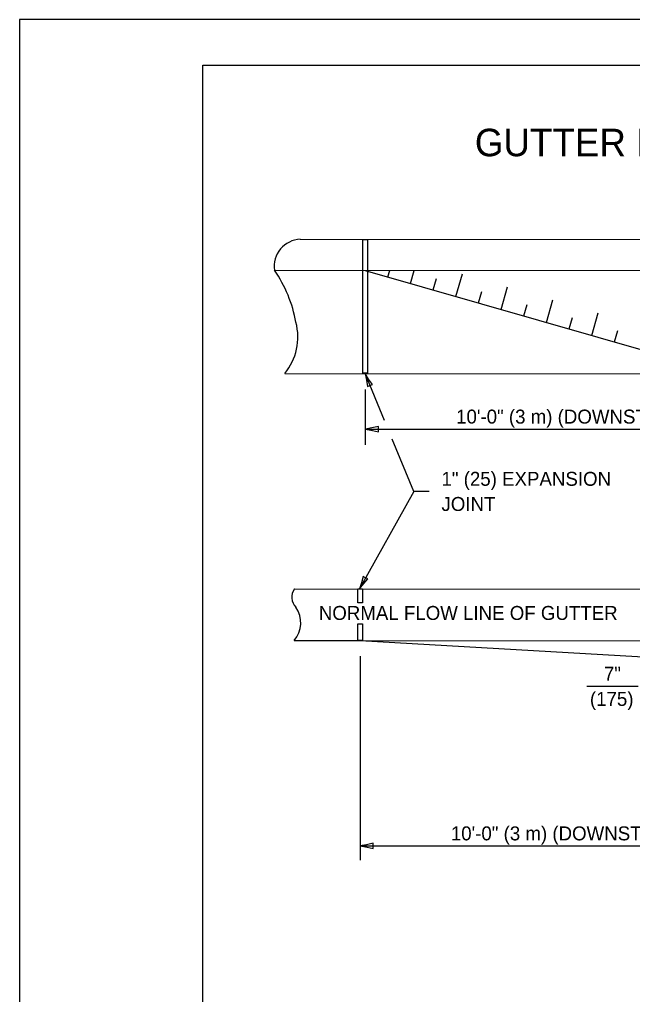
# Model space of a CAD drawing. Extents: x 0 to 2.83, y 0 to 1.83.
# Drawn here: x 0 to 0.557, y 0.947 to 1.833 of the extents above; entities that cross this region are included whole.
import ezdxf

# ---------------------------------------------------------------- set-up
doc = ezdxf.new("R2010")
doc.units = 0
for name, color, linetype in [('RD_Pr_Roadway_Dimensions', 7, 'Continuous'), ('RD_Pr_Roadway_Items', 7, 'Continuous'), ('RD_Pr_Roadway_Notes', 7, 'Continuous'), ('SH_General_Details', 7, 'Continuous'), ('SH_Printer_Plotting_Border', 7, 'Continuous')]:
    doc.layers.add(name, color=color, linetype=linetype)

msp = doc.modelspace()

# ---------------------------------------------------------------- linework, layer by layer
at = {"layer": 'RD_Pr_Roadway_Dimensions'}
for p, q in [((0.3144, 1.49704), (0.3144, 1.44649)), ((0.31466, 1.46091), (0.6917, 1.46091)), ((0.30966, 1.25431), (0.30966, 1.06912)), ((0.56248, 1.22702), (0.51594, 1.22702)), ((0.30986, 1.08197), (0.68668, 1.08197))]:
    msp.add_line(p, q, dxfattribs=at)
for points in [[(0.32632, 1.45847), (0.32633, 1.46091), (0.32633, 1.46335), (0.32049, 1.46192), (0.31466, 1.46091), (0.32088, 1.45978)], [(0.32152, 1.07953), (0.32153, 1.08197), (0.32153, 1.08441), (0.31569, 1.08298), (0.30986, 1.08197), (0.31608, 1.08084)]]:
    msp.add_lwpolyline(points, close=True, dxfattribs=at)
at = {"layer": 'RD_Pr_Roadway_Items'}
for p, q in [((0.25536, 1.63345), (1.12805, 1.6329)), ((0.23188, 1.60532), (1.15153, 1.60474)), ((0.3144, 1.60526), (0.64165, 1.51124)), ((0.335, 1.59935), (0.3367, 1.60526)), ((0.3556, 1.59343), (0.35896, 1.60513)), ((0.37619, 1.58752), (0.37915, 1.59782)), ((0.39679, 1.58159), (0.4027, 1.60219)), ((0.43798, 1.56976), (0.44389, 1.59035)), ((0.41739, 1.57568), (0.42034, 1.58599)), ((0.47918, 1.55792), (0.48509, 1.57852)), ((0.45858, 1.56386), (0.46155, 1.57415)), ((0.49977, 1.55202), (0.50274, 1.56233)), ((0.52037, 1.54608), (0.52628, 1.56668)), ((0.54098, 1.5402), (0.54394, 1.55051)), ((0.24121, 1.51151), (1.1422, 1.51092)), ((0.24994, 1.31568), (1.12373, 1.31511)), ((0.24991, 1.26877), (0.30966, 1.26872)), ((0.30966, 1.26872), (0.62412, 1.26851)), ((0.30966, 1.26872), (0.62353, 1.25045))]:
    msp.add_line(p, q, dxfattribs=at)
for points in [[(0.31226, 1.63342), (0.31655, 1.63342), (0.31655, 1.51163), (0.31226, 1.51163)], [(0.30752, 1.31563), (0.31181, 1.31563), (0.31181, 1.30301), (0.30752, 1.30301)], [(0.30752, 1.28392), (0.31181, 1.28392), (0.31181, 1.26872), (0.30752, 1.26872)]]:
    msp.add_lwpolyline(points, close=True, dxfattribs=at)
for centre, radius, start, end in [((0.25612, 1.60897), 0.0245, 91.77195, 188.53404), ((0.13315, 1.53699), 0.12008, 10.08084, 34.69194), ((0.201, 1.54467), 0.05212, 320.4945, 14.82995), ((0.26092, 1.30816), 0.0133, 145.60455, 223.76433), ((0.23104, 1.28476), 0.02474, 319.70896, 34.98962)]:
    msp.add_arc(centre, radius, start, end, dxfattribs=at)
at = {"layer": 'RD_Pr_Roadway_Notes'}
for p, q in [((0.33189, 1.46869), (0.31426, 1.51146)), ((0.35846, 1.40426), (0.33893, 1.45164)), ((0.35847, 1.40426), (0.30903, 1.31564)), ((0.37265, 1.40426), (0.35846, 1.40426))]:
    msp.add_line(p, q, dxfattribs=at)
for points in [[(0.31645, 1.49975), (0.31871, 1.50068), (0.32097, 1.50161), (0.31742, 1.50646), (0.31426, 1.51146), (0.31559, 1.50528)], [(0.31684, 1.32463), (0.31472, 1.32583), (0.31259, 1.32701), (0.31099, 1.32122), (0.30903, 1.31564), (0.31305, 1.32052)]]:
    msp.add_lwpolyline(points, close=True, dxfattribs=at)
at = {"layer": 'SH_General_Details'}
for p, q in [((0, 1.83333), (0, 0)), ((2.83332, 1.83333), (0, 1.83333))]:
    msp.add_line(p, q, dxfattribs=at)
msp.add_lwpolyline([(0.16667, 1.79166), (2.79166, 1.79166), (2.79166, 0.04167), (0.16667, 0.04167)], close=True, dxfattribs=at)
at = {"layer": 'SH_Printer_Plotting_Border'}
msp.add_lwpolyline([(0, 0), (2.83332, 0), (2.83332, 1.83333), (0, 1.83333)], close=True, dxfattribs=at)

# ---------------------------------------------------------------- texts
at = {"layer": 'RD_Pr_Roadway_Dimensions'}
for s, p in [('10\'-0" (3 m) (DOWNSTREAM)', (0.39703, 1.46592)), ('7"', (0.53142, 1.23211)), ('(175)', (0.51871, 1.20925)), ('10\'-0" (3 m) (DOWNSTREAM)', (0.39223, 1.08698))]:
    msp.add_text(s, height=0.0127, dxfattribs=at).set_placement(p)
at = {"layer": 'RD_Pr_Roadway_Notes'}
for s, height, p in [('GUTTER DEPRESSION 1" (25mm)', 0.025, (0.41405, 1.70899)), ('1" (25) EXPANSION', 0.0127, (0.38372, 1.40935)), ('JOINT', 0.0127, (0.38372, 1.38649)), ('NORMAL FLOW LINE OF GUTTER', 0.0127, (0.27218, 1.2874))]:
    msp.add_text(s, height=height, dxfattribs=at).set_placement(p)

doc.saveas('drawing.dxf')
